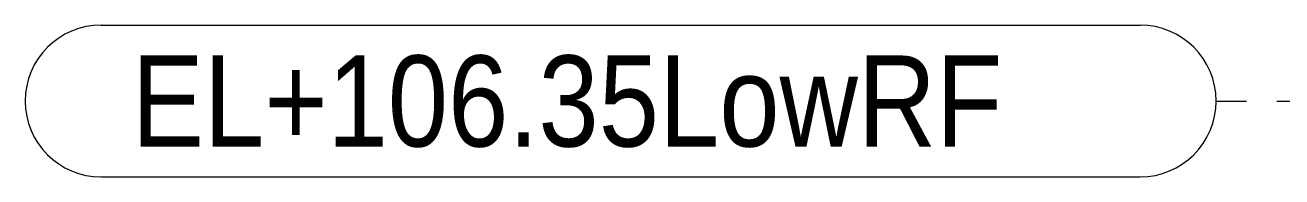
# Model space of a CAD drawing. Header units: millimetres. Extents: x 663313 to 1226001, y 1431724 to 1620898.
# Drawn here: x 663623.66 to 663629.86, y 1524720.68 to 1524721.43 of the extents above; entities that cross this region are included whole.
import ezdxf

# ---------------------------------------------------------------- set-up
doc = ezdxf.new("R2010")
doc.units = ezdxf.units.MM
doc.linetypes.add('XKITLINE00', pattern=[0])
doc.linetypes.add('XKITLINE01', pattern=[4, 1, -1, 1, -1])
doc.layers.add('S-GRID', color=7, linetype='Continuous', lineweight=9)
doc.styles.add('Arial', font='arial.ttf')

# ---------------------------------------------------------------- blocks, each defined once
blk = doc.blocks.new('*A32621717')
at = {"layer": 'S-GRID', "color": 7, "linetype": 'XKITLINE01', "lineweight": 0}
blk.add_line((493.773382, 52.596309), (596.741134, 52.596309), dxfattribs=at)
at = {"layer": 'S-GRID', "color": 7, "style": 'Arial', "width": 0.85}
blk.add_text('EL+106.35LowRF', height=3, dxfattribs=at).set_placement((458.13471, 51.096309))
blk = doc.blocks.new('*A33431798')
at = {"layer": 'S-GRID', "color": 7, "linetype": 'XKITLINE00', "lineweight": 0}
for p, q in [((457.13471, 55.096309), (491.273382, 55.096309)), ((457.13471, 50.096309), (491.273382, 50.096309))]:
    blk.add_line(p, q, dxfattribs=at)
for centre, start, end in [((457.13471, 52.596309), 90, 270), ((491.273382, 52.596309), 270, 90)]:
    blk.add_arc(centre, 2.5, start, end, dxfattribs=at)

msp = doc.modelspace()

# ---------------------------------------------------------------- block references
at = {"color": 7, "lineweight": 0, "xscale": 0.15, "yscale": 0.15, "zscale": 0.15}
for name in ['*A33431798', '*A32621717']:
    msp.add_blockref(name, (663555.4663, 1524713.1612), dxfattribs=at)

doc.saveas('drawing.dxf')
